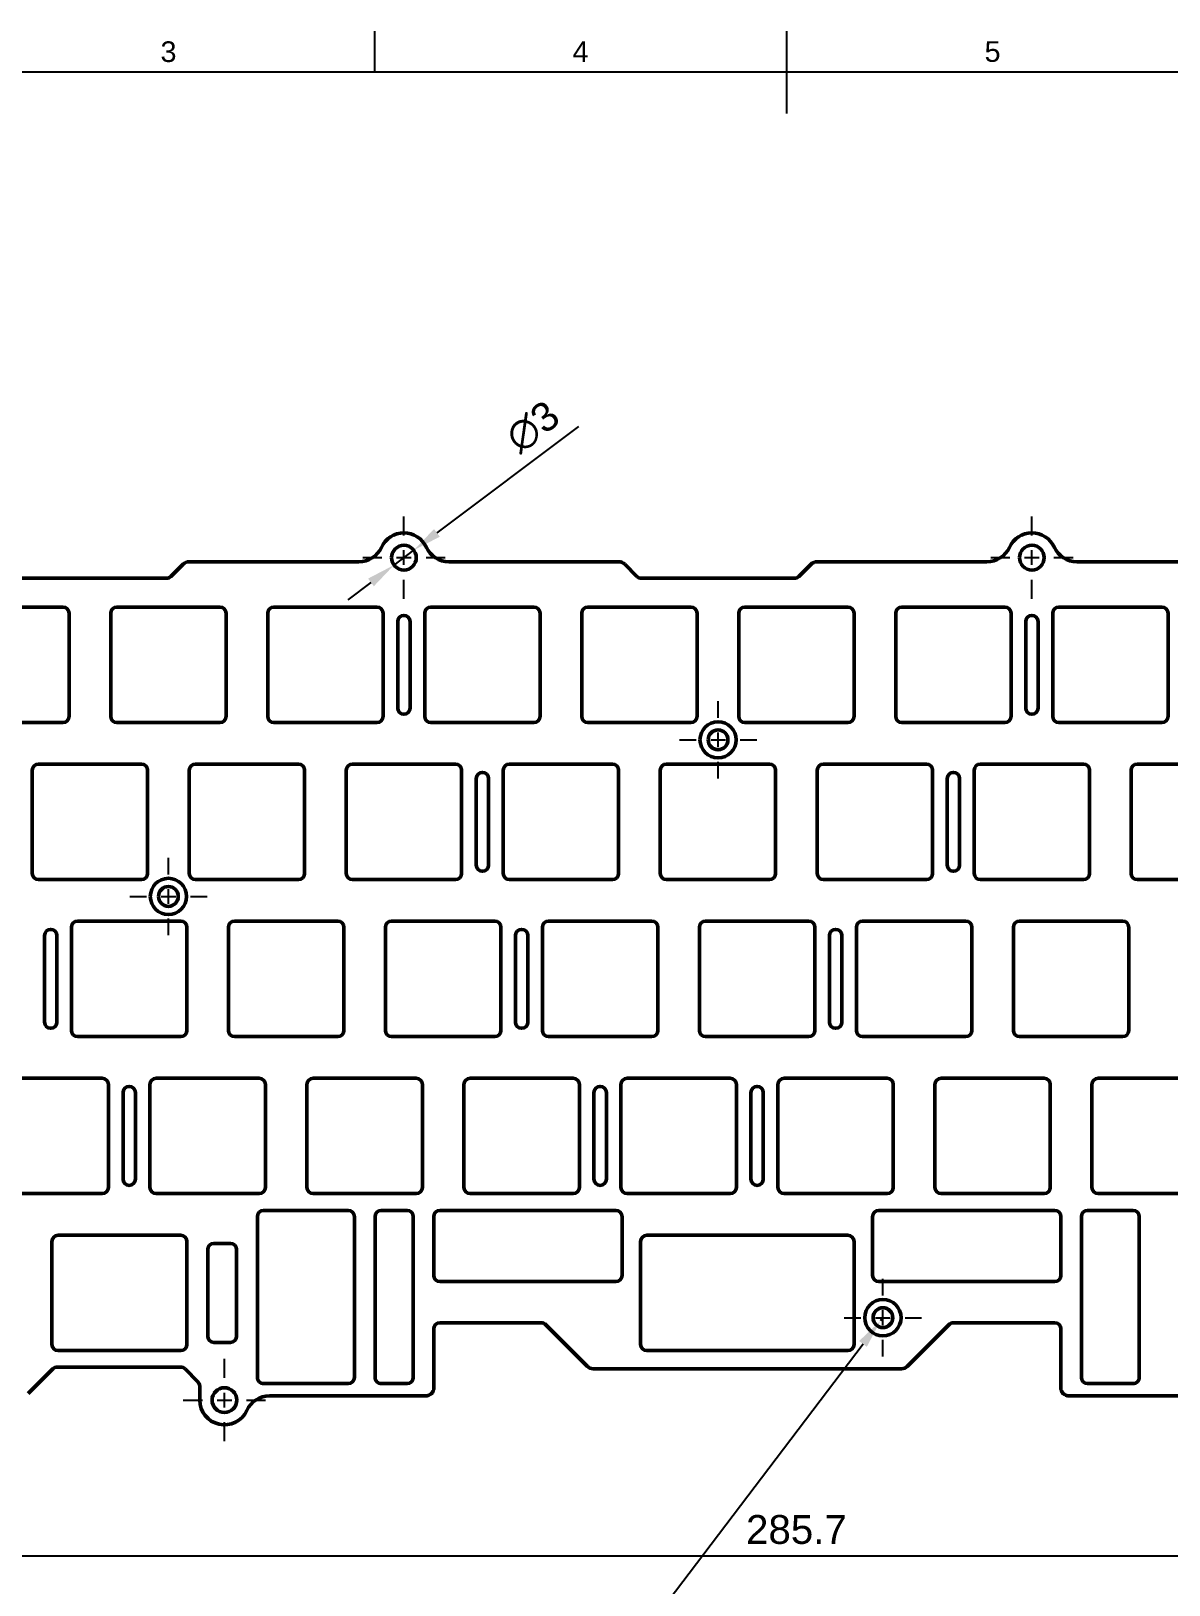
# Model space of a CAD drawing. Header units: millimetres. Extents: x 0 to 420, y 0 to 297.
# Drawn here: x 123.3 to 261.4, y 103.5 to 292 of the extents above; entities that cross this region are included whole.
import ezdxf
from ezdxf.enums import TextEntityAlignment as Align

# ---------------------------------------------------------------- set-up
doc = ezdxf.new("R2010")
doc.units = ezdxf.units.MM
doc.header["$LTSCALE"] = 0.75
doc.linetypes.add('CENTER2', pattern=[28.575, 19.05, -3.175, 3.175, -3.175])
for name, color, linetype, lineweight in [('Border', 7, 'Continuous', 25), ('Center Lines', 7, 'CENTER2', 25), ('Dimensions', 7, 'Continuous', 25), ('FD_Dimensions', 7, 'Continuous', 25), ('Smart Centers', 7, 'CENTER2', 25), ('Visible', 7, 'Continuous', 50)]:
    doc.layers.add(name, color=color, linetype=linetype, lineweight=lineweight)
doc.styles.add('FusionTitle', font='arial.ttf')
doc.styles.get("Standard").update_dxf_attribs({"font": 'arial.ttf'})
doc.dimstyles.new('Dim-ISO-25', dxfattribs={"dimtxt": 3.5, "dimasz": 3.5, "dimexe": 2.1, "dimexo": 2.1, "dimgap": 1.4, "dimtad": 1, "dimdsep": 46, "dimtxsty": 'Standard', "dimcen": 0, "dimazin": 2, "dimtp": 0.1, "dimtm": 0.1, "dimtfac": 0.714286, "dimtmove": 0, "dimatfit": 3, "dimfxl": 1, "dimarcsym": 0})
doc.dimstyles.new('ISO-25', dxfattribs={"dimtxt": 3.5, "dimasz": 3.5, "dimexe": 2.1, "dimexo": 2.1, "dimgap": 1.4, "dimtad": 1, "dimdsep": 46, "dimtxsty": 'Standard', "dimcen": 0, "dimclrd": 256, "dimclre": 256, "dimclrt": 256, "dimazin": 2, "dimtp": 0.1, "dimtm": 0.1, "dimtfac": 0.714286, "dimtmove": 0, "dimatfit": 3, "dimfxl": 1, "dimarcsym": 0})

# ---------------------------------------------------------------- blocks, each defined once
blk = doc.blocks.new('ISO_A3_SHEET')
at = {"layer": 'Border'}
for p, q in [((165, 292), (165, 287)), ((215, 292), (215, 282)), ((410, 287), (20, 287))]:
    blk.add_line(p, q, dxfattribs=at)
at = {"layer": 'Border', "style": 'FusionTitle'}
for s, p in [('3', (140, 289.5)), ('4', (190, 289.5)), ('5', (240, 289.5))]:
    blk.add_text(s, height=2.5, dxfattribs=at).set_placement(p, align=Align.MIDDLE)
blk = doc.blocks.new('*U19')
at = {"layer": 'Center Lines', "color": 0, "ltscale": 0.75, "transparency": 16777216}
for p, q in [((0, 2.68), (0, 5)), ((-5, 0), (-2.68, 0)), ((2.68, 0), (5, 0)), ((0, -5), (0, -2.68))]:
    blk.add_line(p, q, dxfattribs=at)
at = {"layer": 'Center Lines', "color": 0, "linetype": 'Continuous', "ltscale": 0.75, "transparency": 16777216}
for p, q in [((-0.89, 0), (0.89, 0)), ((0, -0.89), (0, 0.89))]:
    blk.add_line(p, q, dxfattribs=at)
blk = doc.blocks.new('*U20')
at = {"layer": 'Center Lines', "color": 0, "ltscale": 0.75, "transparency": 16777216}
for p, q in [((0, 2.68), (0, 5)), ((-5, 0), (-2.68, 0)), ((2.68, 0), (5, 0)), ((0, -5), (0, -2.68))]:
    blk.add_line(p, q, dxfattribs=at)
at = {"layer": 'Center Lines', "color": 0, "linetype": 'Continuous', "ltscale": 0.75, "transparency": 16777216}
for p, q in [((-0.89, 0), (0.89, 0)), ((0, -0.89), (0, 0.89))]:
    blk.add_line(p, q, dxfattribs=at)
blk = doc.blocks.new('*U24')
at = {"layer": 'Center Lines', "color": 0, "ltscale": 0.75, "transparency": 16777216}
for p, q in [((0, 2.68), (0, 5)), ((-5, 0), (-2.68, 0)), ((2.68, 0), (5, 0)), ((0, -5), (0, -2.68))]:
    blk.add_line(p, q, dxfattribs=at)
at = {"layer": 'Center Lines', "color": 0, "linetype": 'Continuous', "ltscale": 0.75, "transparency": 16777216}
for p, q in [((-0.89, 0), (0.89, 0)), ((0, -0.89), (0, 0.89))]:
    blk.add_line(p, q, dxfattribs=at)
blk = doc.blocks.new('*D28')
at = {"layer": 'Defpoints', "color": 0, "transparency": 16777216}
for p in [(169.77, 229.02), (167.37, 227.22)]:
    blk.add_point(p, dxfattribs=at)
at = {"layer": 'Dimensions', "lineweight": -2, "transparency": 16777216}
for p, q in [((189.74, 244.04), (172.57, 231.12)), ((167.37, 227.22), (169.77, 229.02)), ((164.57, 225.12), (161.78, 223.01))]:
    blk.add_line(p, q, dxfattribs=at)
at = {"layer": 'Dimensions', "transparency": 16777216}
for points in [[(172.22, 231.59), (172.92, 230.66), (169.77, 229.02)], [(164.22, 225.58), (164.92, 224.65), (167.37, 227.22)]]:
    blk.add_solid(points, dxfattribs=at)
at = {"layer": 'Dimensions', "transparency": 16777216, "insert": (184.21, 243.99), "char_height": 3.5, "attachment_point": 5, "rotation": 36.9326}
blk.add_mtext('∅3', dxfattribs=at)
blk = doc.blocks.new('*D30')
at = {"layer": 'Defpoints', "color": 0, "transparency": 16777216}
for p in [(73.35, 131.83), (359.05, 131.83), (359.05, 107.02)]:
    blk.add_point(p, dxfattribs=at)
at = {"layer": 'Dimensions', "lineweight": -2, "transparency": 16777216}
for p, q in [((73.35, 129.73), (73.35, 104.92)), ((359.05, 129.73), (359.05, 104.92)), ((76.85, 107.02), (355.55, 107.02))]:
    blk.add_line(p, q, dxfattribs=at)
at = {"layer": 'Dimensions', "transparency": 16777216}
for points in [[(76.85, 107.6), (76.85, 106.43), (73.35, 107.02)], [(355.55, 107.6), (355.55, 106.43), (359.05, 107.02)]]:
    blk.add_solid(points, dxfattribs=at)
at = {"layer": 'Dimensions', "transparency": 16777216, "insert": (216.2, 110.2), "char_height": 3.5, "attachment_point": 5}
blk.add_mtext('285.7', dxfattribs=at)
blk = doc.blocks.new('*U37')
at = {"layer": 'Smart Centers', "color": 0, "ltscale": 0.75, "transparency": 16777216}
for p, q in [((0, 2.68), (0, 4.7)), ((-4.7, 0), (-2.68, 0)), ((2.68, 0), (4.7, 0)), ((0, -4.7), (0, -2.68))]:
    blk.add_line(p, q, dxfattribs=at)
at = {"layer": 'Smart Centers', "color": 0, "linetype": 'Continuous', "ltscale": 0.75, "transparency": 16777216}
for p, q in [((-0.89, 0), (0.89, 0)), ((0, -0.89), (0, 0.89))]:
    blk.add_line(p, q, dxfattribs=at)
blk = doc.blocks.new('*U38')
at = {"layer": 'Smart Centers', "color": 0, "ltscale": 0.75, "transparency": 16777216}
for p, q in [((0, 2.68), (0, 4.7)), ((-4.7, 0), (-2.68, 0)), ((2.68, 0), (4.7, 0)), ((0, -4.7), (0, -2.68))]:
    blk.add_line(p, q, dxfattribs=at)
at = {"layer": 'Smart Centers', "color": 0, "linetype": 'Continuous', "ltscale": 0.75, "transparency": 16777216}
for p, q in [((-0.89, 0), (0.89, 0)), ((0, -0.89), (0, 0.89))]:
    blk.add_line(p, q, dxfattribs=at)
blk = doc.blocks.new('*U39')
at = {"layer": 'Smart Centers', "color": 0, "ltscale": 0.75, "transparency": 16777216}
for p, q in [((0, 2.68), (0, 4.7)), ((-4.7, 0), (-2.68, 0)), ((2.68, 0), (4.7, 0)), ((0, -4.7), (0, -2.68))]:
    blk.add_line(p, q, dxfattribs=at)
at = {"layer": 'Smart Centers', "color": 0, "linetype": 'Continuous', "ltscale": 0.75, "transparency": 16777216}
for p, q in [((-0.89, 0), (0.89, 0)), ((0, -0.89), (0, 0.89))]:
    blk.add_line(p, q, dxfattribs=at)
blk = doc.blocks.new('*D53')
at = {"layer": 'Defpoints', "color": 0, "transparency": 16777216}
for p in [(226.7, 135.92), (226.39, 135.52)]:
    blk.add_point(p, dxfattribs=at)
at = {"layer": 'FD_Dimensions', "color": 0, "lineweight": -2, "transparency": 16777216}
for p, q in [((226.7, 135.92), (226.39, 135.52)), ((147.69, 31.79), (224.28, 132.73))]:
    blk.add_line(p, q, dxfattribs=at)
at = {"layer": 'FD_Dimensions', "color": 0, "transparency": 16777216}
blk.add_solid([(223.81, 133.09), (224.74, 132.38), (226.39, 135.52)], dxfattribs=at)
at = {"layer": 'FD_Dimensions', "color": 0, "transparency": 16777216, "insert": (146.83, 35.86), "char_height": 3.5, "attachment_point": 5, "rotation": 52.8127}
blk.add_mtext('B', dxfattribs=at)

msp = doc.modelspace()

# ---------------------------------------------------------------- linework, layer by layer
at = {"layer": 'Visible'}
for p, q in [((141.777, 227.328, 0.75), (140.29, 225.84, 0.75)), ((163.116, 227.62, 0.75), (142.484, 227.62, 0.75)), ((194.656, 227.62, 0.75), (174.024, 227.62, 0.75)), ((196.85, 225.84, 0.75), (195.363, 227.328, 0.75)), ((217.977, 227.328, 0.75), (216.49, 225.84, 0.75)), ((239.316, 227.62, 0.75), (218.684, 227.62, 0.75)), ((270.364, 227.62, 0.75), (250.224, 227.62, 0.75)), ((139.759, 225.62, 0.75), (121.183, 225.62, 0.75)), ((215.959, 225.62, 0.75), (197.381, 225.62, 0.75)), ((114.695, 222.12, 0.75), (127.195, 222.12, 0.75)), ((127.945, 221.37, 0.75), (127.945, 208.87, 0.75)), ((132.995, 208.87, 0.75), (132.995, 221.37, 0.75)), ((133.745, 222.12, 0.75), (146.245, 222.12, 0.75)), ((146.995, 221.37, 0.75), (146.995, 208.87, 0.75)), ((152.045, 208.87, 0.75), (152.045, 221.37, 0.75)), ((152.795, 222.12, 0.75), (165.295, 222.12, 0.75)), ((166.045, 221.37, 0.75), (166.045, 208.87, 0.75)), ((171.095, 208.87, 0.75), (171.095, 221.37, 0.75)), ((171.845, 222.12, 0.75), (184.345, 222.12, 0.75)), ((185.095, 221.37, 0.75), (185.095, 208.87, 0.75)), ((190.145, 208.87, 0.75), (190.145, 221.37, 0.75)), ((190.895, 222.12, 0.75), (203.395, 222.12, 0.75)), ((204.145, 221.37, 0.75), (204.145, 208.87, 0.75)), ((209.195, 208.87, 0.75), (209.195, 221.37, 0.75)), ((209.945, 222.12, 0.75), (222.445, 222.12, 0.75)), ((223.195, 221.37, 0.75), (223.195, 208.87, 0.75)), ((228.245, 208.87, 0.75), (228.245, 221.37, 0.75)), ((228.995, 222.12, 0.75), (241.495, 222.12, 0.75)), ((242.245, 221.37, 0.75), (242.245, 208.87, 0.75)), ((247.295, 208.87, 0.75), (247.295, 221.37, 0.75)), ((248.045, 222.12, 0.75), (260.545, 222.12, 0.75)), ((261.295, 221.37, 0.75), (261.295, 208.87, 0.75)), ((167.82, 209.87, 0.75), (167.82, 220.37, 0.75)), ((169.32, 220.37, 0.75), (169.32, 209.87, 0.75)), ((244.02, 209.87, 0.75), (244.02, 220.37, 0.75)), ((245.52, 220.37, 0.75), (245.52, 209.87, 0.75)), ((127.195, 208.12, 0.75), (114.695, 208.12, 0.75)), ((146.245, 208.12, 0.75), (133.745, 208.12, 0.75)), ((165.295, 208.12, 0.75), (152.795, 208.12, 0.75)), ((184.345, 208.12, 0.75), (171.845, 208.12, 0.75)), ((203.395, 208.12, 0.75), (190.895, 208.12, 0.75)), ((222.445, 208.12, 0.75), (209.945, 208.12, 0.75)), ((241.495, 208.12, 0.75), (228.995, 208.12, 0.75)), ((260.545, 208.12, 0.75), (248.045, 208.12, 0.75)), ((123.47, 189.82, 0.75), (123.47, 202.32, 0.75)), ((124.22, 203.07, 0.75), (136.72, 203.07, 0.75)), ((137.47, 202.32, 0.75), (137.47, 189.82, 0.75)), ((142.52, 189.82, 0.75), (142.52, 202.32, 0.75)), ((143.27, 203.07, 0.75), (155.77, 203.07, 0.75)), ((156.52, 202.32, 0.75), (156.52, 189.82, 0.75)), ((161.57, 189.82, 0.75), (161.57, 202.32, 0.75)), ((162.32, 203.07, 0.75), (174.82, 203.07, 0.75)), ((175.57, 202.32, 0.75), (175.57, 189.82, 0.75)), ((180.62, 189.82, 0.75), (180.62, 202.32, 0.75)), ((181.37, 203.07, 0.75), (193.87, 203.07, 0.75)), ((194.62, 202.32, 0.75), (194.62, 189.82, 0.75)), ((199.67, 189.82, 0.75), (199.67, 202.32, 0.75)), ((200.42, 203.07, 0.75), (212.92, 203.07, 0.75)), ((213.67, 202.32, 0.75), (213.67, 189.82, 0.75)), ((218.72, 189.82, 0.75), (218.72, 202.32, 0.75)), ((219.47, 203.07, 0.75), (231.97, 203.07, 0.75)), ((232.72, 202.32, 0.75), (232.72, 189.82, 0.75)), ((237.77, 189.82, 0.75), (237.77, 202.32, 0.75)), ((238.52, 203.07, 0.75), (251.02, 203.07, 0.75)), ((251.77, 202.32, 0.75), (251.77, 189.82, 0.75)), ((256.82, 189.82, 0.75), (256.82, 202.32, 0.75)), ((257.57, 203.07, 0.75), (270.07, 203.07, 0.75)), ((177.345, 190.82, 0.75), (177.345, 201.32, 0.75)), ((178.845, 201.32, 0.75), (178.845, 190.82, 0.75)), ((234.495, 190.82, 0.75), (234.495, 201.32, 0.75)), ((235.995, 201.32, 0.75), (235.995, 190.82, 0.75)), ((136.72, 189.07, 0.75), (124.22, 189.07, 0.75)), ((155.77, 189.07, 0.75), (143.27, 189.07, 0.75)), ((174.82, 189.07, 0.75), (162.32, 189.07, 0.75)), ((193.87, 189.07, 0.75), (181.37, 189.07, 0.75)), ((212.92, 189.07, 0.75), (200.42, 189.07, 0.75)), ((231.97, 189.07, 0.75), (219.47, 189.07, 0.75)), ((251.02, 189.07, 0.75), (238.52, 189.07, 0.75)), ((270.07, 189.07, 0.75), (257.57, 189.07, 0.75)), ((128.233, 170.77, 0.75), (128.233, 183.27, 0.75)), ((128.983, 184.02, 0.75), (141.483, 184.02, 0.75)), ((142.233, 183.27, 0.75), (142.233, 170.77, 0.75)), ((147.283, 170.77, 0.75), (147.283, 183.27, 0.75)), ((148.033, 184.02, 0.75), (160.533, 184.02, 0.75)), ((161.283, 183.27, 0.75), (161.283, 170.77, 0.75)), ((166.333, 170.77, 0.75), (166.333, 183.27, 0.75)), ((167.083, 184.02, 0.75), (179.583, 184.02, 0.75)), ((180.333, 183.27, 0.75), (180.333, 170.77, 0.75)), ((185.383, 170.77, 0.75), (185.383, 183.27, 0.75)), ((186.133, 184.02, 0.75), (198.633, 184.02, 0.75)), ((199.383, 183.27, 0.75), (199.383, 170.77, 0.75)), ((204.433, 170.77, 0.75), (204.433, 183.27, 0.75)), ((205.183, 184.02, 0.75), (217.683, 184.02, 0.75)), ((218.433, 183.27, 0.75), (218.433, 170.77, 0.75)), ((223.483, 170.77, 0.75), (223.483, 183.27, 0.75)), ((224.233, 184.02, 0.75), (236.733, 184.02, 0.75)), ((237.483, 183.27, 0.75), (237.483, 170.77, 0.75)), ((242.533, 170.77, 0.75), (242.533, 183.27, 0.75)), ((243.283, 184.02, 0.75), (255.783, 184.02, 0.75)), ((256.533, 183.27, 0.75), (256.533, 170.77, 0.75)), ((124.958, 171.77, 0.75), (124.958, 182.27, 0.75)), ((126.458, 182.27, 0.75), (126.458, 171.77, 0.75)), ((182.108, 171.77, 0.75), (182.108, 182.27, 0.75)), ((183.608, 182.27, 0.75), (183.608, 171.77, 0.75)), ((220.208, 171.77, 0.75), (220.208, 182.27, 0.75)), ((221.708, 182.27, 0.75), (221.708, 171.77, 0.75)), ((141.483, 170.02, 0.75), (128.983, 170.02, 0.75)), ((160.533, 170.02, 0.75), (148.033, 170.02, 0.75)), ((179.583, 170.02, 0.75), (167.083, 170.02, 0.75)), ((198.633, 170.02, 0.75), (186.133, 170.02, 0.75)), ((217.683, 170.02, 0.75), (205.183, 170.02, 0.75)), ((236.733, 170.02, 0.75), (224.233, 170.02, 0.75)), ((255.783, 170.02, 0.75), (243.283, 170.02, 0.75)), ((119.458, 164.97, 0.75), (131.958, 164.97, 0.75)), ((132.708, 164.22, 0.75), (132.708, 151.72, 0.75)), ((137.758, 151.72, 0.75), (137.758, 164.22, 0.75)), ((138.508, 164.97, 0.75), (151.008, 164.97, 0.75)), ((151.758, 164.22, 0.75), (151.758, 151.72, 0.75)), ((156.808, 151.72, 0.75), (156.808, 164.22, 0.75)), ((157.558, 164.97, 0.75), (170.058, 164.97, 0.75)), ((170.808, 164.22, 0.75), (170.808, 151.72, 0.75)), ((175.858, 151.72, 0.75), (175.858, 164.22, 0.75)), ((176.608, 164.97, 0.75), (189.108, 164.97, 0.75)), ((189.858, 164.22, 0.75), (189.858, 151.72, 0.75)), ((194.908, 151.72, 0.75), (194.908, 164.22, 0.75)), ((195.658, 164.97, 0.75), (208.158, 164.97, 0.75)), ((208.908, 164.22, 0.75), (208.908, 151.72, 0.75)), ((213.958, 151.72, 0.75), (213.958, 164.22, 0.75)), ((214.708, 164.97, 0.75), (227.208, 164.97, 0.75)), ((227.958, 164.22, 0.75), (227.958, 151.72, 0.75)), ((233.008, 151.72, 0.75), (233.008, 164.22, 0.75)), ((233.758, 164.97, 0.75), (246.258, 164.97, 0.75)), ((247.008, 164.22, 0.75), (247.008, 151.72, 0.75)), ((252.058, 151.72, 0.75), (252.058, 164.22, 0.75)), ((252.808, 164.97, 0.75), (265.308, 164.97, 0.75)), ((134.483, 152.72, 0.75), (134.483, 163.22, 0.75)), ((135.983, 163.22, 0.75), (135.983, 152.72, 0.75)), ((191.633, 152.72, 0.75), (191.633, 163.22, 0.75)), ((193.133, 163.22, 0.75), (193.133, 152.72, 0.75)), ((210.683, 152.72, 0.75), (210.683, 163.22, 0.75)), ((212.183, 163.22, 0.75), (212.183, 152.72, 0.75)), ((131.958, 150.97, 0.75), (119.458, 150.97, 0.75)), ((151.008, 150.97, 0.75), (138.508, 150.97, 0.75)), ((170.058, 150.97, 0.75), (157.558, 150.97, 0.75)), ((189.108, 150.97, 0.75), (176.608, 150.97, 0.75)), ((208.158, 150.97, 0.75), (195.658, 150.97, 0.75)), ((227.208, 150.97, 0.75), (214.708, 150.97, 0.75)), ((246.258, 150.97, 0.75), (233.758, 150.97, 0.75)), ((265.308, 150.97, 0.75), (252.808, 150.97, 0.75)), ((151.539, 148.92, 0.75), (161.808, 148.92, 0.75)), ((168.951, 148.92, 0.75), (165.826, 148.92, 0.75)), ((172.951, 148.92, 0.75), (194.289, 148.92, 0.75)), ((226.195, 148.92, 0.75), (247.533, 148.92, 0.75)), ((251.533, 148.92, 0.75), (257.039, 148.92, 0.75)), ((150.789, 128.671, 0.75), (150.789, 148.17, 0.75)), ((162.558, 148.17, 0.75), (162.558, 128.676, 0.75)), ((165.076, 148.17, 0.75), (165.076, 128.675, 0.75)), ((169.701, 128.676, 0.75), (169.701, 148.17, 0.75)), ((172.201, 141.048, 0.75), (172.201, 148.17, 0.75)), ((195.039, 148.17, 0.75), (195.039, 141.048, 0.75)), ((225.445, 141.048, 0.75), (225.445, 148.17, 0.75)), ((248.283, 148.17, 0.75), (248.283, 141.048, 0.75)), ((250.783, 128.676, 0.75), (250.783, 148.17, 0.75)), ((257.789, 148.17, 0.75), (257.789, 128.675, 0.75)), ((125.851, 132.67, 0.75), (125.851, 145.17, 0.75)), ((126.601, 145.92, 0.75), (141.483, 145.92, 0.75)), ((142.233, 145.17, 0.75), (142.233, 132.67, 0.75)), ((197.289, 132.67, 0.75), (197.289, 145.17, 0.75)), ((198.039, 145.92, 0.75), (222.445, 145.92, 0.75)), ((223.195, 145.17, 0.75), (223.195, 132.67, 0.75)), ((144.761, 133.67, 0.75), (144.761, 144.17, 0.75)), ((145.511, 144.92, 0.75), (147.511, 144.92, 0.75)), ((148.261, 144.17, 0.75), (148.261, 133.67, 0.75)), ((194.289, 140.298, 0.75), (172.951, 140.298, 0.75)), ((247.533, 140.298, 0.75), (226.195, 140.298, 0.75)), ((172.201, 127.42, 0.75), (172.201, 134.548, 0.75)), ((172.951, 135.298, 0.75), (185.236, 135.298, 0.75)), ((190.825, 130.019, 0.75), (185.766, 135.079, 0.75)), ((234.718, 135.079, 0.75), (229.659, 130.019, 0.75)), ((235.248, 135.298, 0.75), (247.533, 135.298, 0.75)), ((248.283, 134.548, 0.75), (248.283, 127.42, 0.75)), ((147.511, 132.92, 0.75), (145.511, 132.92, 0.75)), ((141.483, 131.92, 0.75), (126.601, 131.92, 0.75)), ((222.445, 131.92, 0.75), (198.039, 131.92, 0.75)), ((122.986, 126.713, 0.75), (125.973, 129.701, 0.75)), ((126.504, 129.92, 0.75), (141.478, 129.92, 0.75)), ((142.008, 129.701, 0.75), (143.569, 128.14, 0.75)), ((191.532, 129.726, 0.75), (228.952, 129.726, 0.75)), ((143.789, 127.61, 0.75), (143.789, 125.92, 0.75)), ((161.808, 127.926, 0.75), (151.539, 127.921, 0.75)), ((152.243, 126.42, 0.75), (171.201, 126.42, 0.75)), ((165.827, 127.925, 0.75), (168.952, 127.926, 0.75)), ((249.283, 126.42, 0.75), (275.391, 126.42, 0.75)), ((257.039, 127.925, 0.75), (251.532, 127.926, 0.75))]:
    msp.add_line(p, q, dxfattribs=at)
at = {"layer": 'Visible', "extrusion": (0, 0, -1)}
for centre, radius in [((-168.57, 228.12, -0.75), 1.5), ((-244.77, 228.12, -0.75), 1.5), ((-206.696, 206.019, -0.75), 2.2), ((-206.696, 206.019, -0.75), 1.2), ((-139.996, 187.019, -0.75), 2.2), ((-139.996, 187.019, -0.75), 1.2), ((-226.696, 135.919, -0.75), 2.2), ((-226.696, 135.919, -0.75), 1.2), ((-146.789, 125.92, -0.75), 1.5)]:
    msp.add_circle(centre, radius, dxfattribs=at)
at = {"layer": 'Visible'}
for centre, radius, start, end in [((168.57, 228.12, 0.75), 3, 24.62432, 155.37568), ((244.77, 228.12, 0.75), 3, 24.62432, 155.37568), ((163.116, 230.62, 0.75), 3, 270, 335.37568), ((174.024, 230.62, 0.75), 3, 204.62432, 270), ((239.316, 230.62, 0.75), 3, 270, 335.37568), ((250.224, 230.62, 0.75), 3, 204.62432, 270), ((139.759, 226.37, 0.75), 0.75, 270, 315), ((197.381, 226.37, 0.75), 0.75, 225, 270), ((215.959, 226.37, 0.75), 0.75, 270, 315), ((127.195, 221.37, 0.75), 0.75, 0, 90), ((133.745, 221.37, 0.75), 0.75, 90, 180), ((146.245, 221.37, 0.75), 0.75, 0, 90), ((152.795, 221.37, 0.75), 0.75, 90, 180), ((165.295, 221.37, 0.75), 0.75, 0, 90), ((168.57, 220.37, 0.75), 0.75, 0, 180), ((171.845, 221.37, 0.75), 0.75, 90, 180), ((184.345, 221.37, 0.75), 0.75, 0, 90), ((190.895, 221.37, 0.75), 0.75, 90, 180), ((203.395, 221.37, 0.75), 0.75, 0, 90), ((209.945, 221.37, 0.75), 0.75, 90, 180), ((222.445, 221.37, 0.75), 0.75, 0, 90), ((228.995, 221.37, 0.75), 0.75, 90, 180), ((241.495, 221.37, 0.75), 0.75, 0, 90), ((244.77, 220.37, 0.75), 0.75, 0, 180), ((248.045, 221.37, 0.75), 0.75, 90, 180), ((260.545, 221.37, 0.75), 0.75, 0, 90), ((168.57, 209.87, 0.75), 0.75, 180, 0), ((244.77, 209.87, 0.75), 0.75, 180, 0), ((127.195, 208.87, 0.75), 0.75, 270, 0), ((133.745, 208.87, 0.75), 0.75, 180, 270), ((146.245, 208.87, 0.75), 0.75, 270, 0), ((152.795, 208.87, 0.75), 0.75, 180, 270), ((165.295, 208.87, 0.75), 0.75, 270, 0), ((171.845, 208.87, 0.75), 0.75, 180, 270), ((184.345, 208.87, 0.75), 0.75, 270, 0), ((190.895, 208.87, 0.75), 0.75, 180, 270), ((203.395, 208.87, 0.75), 0.75, 270, 0), ((209.945, 208.87, 0.75), 0.75, 180, 270), ((222.445, 208.87, 0.75), 0.75, 270, 0), ((228.995, 208.87, 0.75), 0.75, 180, 270), ((241.495, 208.87, 0.75), 0.75, 270, 0), ((248.045, 208.87, 0.75), 0.75, 180, 270), ((260.545, 208.87, 0.75), 0.75, 270, 0), ((124.22, 202.32, 0.75), 0.75, 90, 180), ((136.72, 202.32, 0.75), 0.75, 0, 90), ((143.27, 202.32, 0.75), 0.75, 90, 180), ((155.77, 202.32, 0.75), 0.75, 0, 90), ((162.32, 202.32, 0.75), 0.75, 90, 180), ((174.82, 202.32, 0.75), 0.75, 0, 90), ((178.095, 201.32, 0.75), 0.75, 0, 180), ((181.37, 202.32, 0.75), 0.75, 90, 180), ((193.87, 202.32, 0.75), 0.75, 0, 90), ((200.42, 202.32, 0.75), 0.75, 90, 180), ((212.92, 202.32, 0.75), 0.75, 0, 90), ((219.47, 202.32, 0.75), 0.75, 90, 180), ((231.97, 202.32, 0.75), 0.75, 0, 90), ((235.245, 201.32, 0.75), 0.75, 0, 180), ((238.52, 202.32, 0.75), 0.75, 90, 180), ((251.02, 202.32, 0.75), 0.75, 0, 90), ((257.57, 202.32, 0.75), 0.75, 90, 180), ((178.095, 190.82, 0.75), 0.75, 180, 0), ((235.245, 190.82, 0.75), 0.75, 180, 0), ((124.22, 189.82, 0.75), 0.75, 180, 270), ((136.72, 189.82, 0.75), 0.75, 270, 0), ((143.27, 189.82, 0.75), 0.75, 180, 270), ((155.77, 189.82, 0.75), 0.75, 270, 0), ((162.32, 189.82, 0.75), 0.75, 180, 270), ((174.82, 189.82, 0.75), 0.75, 270, 0), ((181.37, 189.82, 0.75), 0.75, 180, 270), ((193.87, 189.82, 0.75), 0.75, 270, 0), ((200.42, 189.82, 0.75), 0.75, 180, 270), ((212.92, 189.82, 0.75), 0.75, 270, 0), ((219.47, 189.82, 0.75), 0.75, 180, 270), ((231.97, 189.82, 0.75), 0.75, 270, 0), ((238.52, 189.82, 0.75), 0.75, 180, 270), ((251.02, 189.82, 0.75), 0.75, 270, 0), ((257.57, 189.82, 0.75), 0.75, 180, 270), ((125.708, 182.27, 0.75), 0.75, 0, 180), ((128.983, 183.27, 0.75), 0.75, 90, 180), ((141.483, 183.27, 0.75), 0.75, 0, 90), ((148.033, 183.27, 0.75), 0.75, 90, 180), ((160.533, 183.27, 0.75), 0.75, 0, 90), ((167.083, 183.27, 0.75), 0.75, 90, 180), ((179.583, 183.27, 0.75), 0.75, 0, 90), ((182.858, 182.27, 0.75), 0.75, 0, 180), ((186.133, 183.27, 0.75), 0.75, 90, 180), ((198.633, 183.27, 0.75), 0.75, 0, 90), ((205.183, 183.27, 0.75), 0.75, 90, 180), ((217.683, 183.27, 0.75), 0.75, 0, 90), ((220.958, 182.27, 0.75), 0.75, 0, 180), ((224.233, 183.27, 0.75), 0.75, 90, 180), ((236.733, 183.27, 0.75), 0.75, 0, 90), ((243.283, 183.27, 0.75), 0.75, 90, 180), ((255.783, 183.27, 0.75), 0.75, 0, 90), ((125.708, 171.77, 0.75), 0.75, 180, 0), ((182.858, 171.77, 0.75), 0.75, 180, 0), ((220.958, 171.77, 0.75), 0.75, 180, 0), ((128.983, 170.77, 0.75), 0.75, 180, 270), ((141.483, 170.77, 0.75), 0.75, 270, 0), ((148.033, 170.77, 0.75), 0.75, 180, 270), ((160.533, 170.77, 0.75), 0.75, 270, 0), ((167.083, 170.77, 0.75), 0.75, 180, 270), ((179.583, 170.77, 0.75), 0.75, 270, 0), ((186.133, 170.77, 0.75), 0.75, 180, 270), ((198.633, 170.77, 0.75), 0.75, 270, 0), ((205.183, 170.77, 0.75), 0.75, 180, 270), ((217.683, 170.77, 0.75), 0.75, 270, 0), ((224.233, 170.77, 0.75), 0.75, 180, 270), ((236.733, 170.77, 0.75), 0.75, 270, 0), ((243.283, 170.77, 0.75), 0.75, 180, 270), ((255.783, 170.77, 0.75), 0.75, 270, 0), ((131.958, 164.22, 0.75), 0.75, 0, 90), ((138.508, 164.22, 0.75), 0.75, 90, 180), ((151.008, 164.22, 0.75), 0.75, 0, 90), ((157.558, 164.22, 0.75), 0.75, 90, 180), ((170.058, 164.22, 0.75), 0.75, 0, 90), ((176.608, 164.22, 0.75), 0.75, 90, 180), ((189.108, 164.22, 0.75), 0.75, 0, 90), ((195.658, 164.22, 0.75), 0.75, 90, 180), ((208.158, 164.22, 0.75), 0.75, 0, 90), ((214.708, 164.22, 0.75), 0.75, 90, 180), ((227.208, 164.22, 0.75), 0.75, 0, 90), ((233.758, 164.22, 0.75), 0.75, 90, 180), ((246.258, 164.22, 0.75), 0.75, 0, 90), ((252.808, 164.22, 0.75), 0.75, 90, 180), ((135.233, 163.22, 0.75), 0.75, 0, 180), ((192.383, 163.22, 0.75), 0.75, 0, 180), ((211.433, 163.22, 0.75), 0.75, 0, 180), ((135.233, 152.72, 0.75), 0.75, 180, 0), ((192.383, 152.72, 0.75), 0.75, 180, 0), ((211.433, 152.72, 0.75), 0.75, 180, 0), ((131.958, 151.72, 0.75), 0.75, 270, 0), ((138.508, 151.72, 0.75), 0.75, 180, 270), ((151.008, 151.72, 0.75), 0.75, 270, 0), ((157.558, 151.72, 0.75), 0.75, 180, 270), ((170.058, 151.72, 0.75), 0.75, 270, 0), ((176.608, 151.72, 0.75), 0.75, 180, 270), ((189.108, 151.72, 0.75), 0.75, 270, 0), ((195.658, 151.72, 0.75), 0.75, 180, 270), ((208.158, 151.72, 0.75), 0.75, 270, 0), ((214.708, 151.72, 0.75), 0.75, 180, 270), ((227.208, 151.72, 0.75), 0.75, 270, 0), ((233.758, 151.72, 0.75), 0.75, 180, 270), ((246.258, 151.72, 0.75), 0.75, 270, 0), ((252.808, 151.72, 0.75), 0.75, 180, 270), ((151.539, 148.17, 0.75), 0.75, 90, 180), ((161.808, 148.17, 0.75), 0.75, 0, 90), ((165.826, 148.17, 0.75), 0.75, 90, 180), ((168.951, 148.17, 0.75), 0.75, 0, 90), ((172.951, 148.17, 0.75), 0.75, 90, 180), ((194.289, 148.17, 0.75), 0.75, 0, 90), ((226.195, 148.17, 0.75), 0.75, 90, 180), ((247.533, 148.17, 0.75), 0.75, 0, 90), ((251.533, 148.17, 0.75), 0.75, 90, 180), ((257.039, 148.17, 0.75), 0.75, 0, 90), ((126.601, 145.17, 0.75), 0.75, 90, 180), ((141.483, 145.17, 0.75), 0.75, 0, 90), ((198.039, 145.17, 0.75), 0.75, 90, 180), ((222.445, 145.17, 0.75), 0.75, 0, 90), ((145.511, 144.17, 0.75), 0.75, 90, 180), ((147.511, 144.17, 0.75), 0.75, 0, 90), ((172.951, 141.048, 0.75), 0.75, 180, 270), ((194.289, 141.048, 0.75), 0.75, 270, 0), ((226.195, 141.048, 0.75), 0.75, 180, 270), ((247.533, 141.048, 0.75), 0.75, 270, 0), ((172.951, 134.548, 0.75), 0.75, 90, 180), ((185.236, 134.548, 0.75), 0.75, 45, 90), ((235.248, 134.548, 0.75), 0.75, 90, 135), ((247.533, 134.548, 0.75), 0.75, 0, 90), ((126.601, 132.67, 0.75), 0.75, 180, 270), ((141.483, 132.67, 0.75), 0.75, 270, 0), ((145.511, 133.67, 0.75), 0.75, 180, 270), ((147.511, 133.67, 0.75), 0.75, 270, 0), ((198.039, 132.67, 0.75), 0.75, 180, 270), ((222.445, 132.67, 0.75), 0.75, 270, 0), ((126.504, 129.17, 0.75), 0.75, 90, 135), ((141.478, 129.17, 0.75), 0.75, 45, 90), ((151.539, 128.671, 0.75), 0.75, 180, 270.0282), ((161.808, 128.676, 0.75), 0.75, 270.0282, 0), ((165.826, 128.675, 0.75), 0.75, 180, 270.01354), ((168.951, 128.676, 0.75), 0.75, 270.01354, 0), ((251.533, 128.676, 0.75), 0.75, 180, 269.98646), ((257.039, 128.675, 0.75), 0.75, 269.98646, 0), ((143.039, 127.61, 0.75), 0.75, 0, 45), ((152.243, 123.42, 0.75), 3, 90, 155.37568), ((146.789, 125.92, 0.75), 3, 180, 335.37568)]:
    msp.add_arc(centre, radius, start, end, dxfattribs=at)
at = {"layer": 'Visible', "extrusion": (0, 0, -1)}
for centre, start, end in [((-142.484, 226.62, -0.75), 45, 90), ((-194.656, 226.62, -0.75), 90, 135), ((-218.684, 226.62, -0.75), 45, 90), ((-191.532, 130.726, -0.75), 270, 315), ((-228.952, 130.726, -0.75), 225, 270), ((-171.201, 127.42, -0.75), 180, 270), ((-249.283, 127.42, -0.75), 270, 0)]:
    msp.add_arc(centre, 1, start, end, dxfattribs=at)

# ---------------------------------------------------------------- block references
at = {"layer": 'Border'}
msp.add_blockref('ISO_A3_SHEET', (0, 0), dxfattribs=at)
at = {"layer": 'Center Lines', "ltscale": 0.75}
for name, p in [('*U19', (168.57, 228.12)), ('*U20', (244.77, 228.12)), ('*U24', (146.789, 125.92))]:
    msp.add_blockref(name, p, dxfattribs=at)
at = {"layer": 'Smart Centers', "ltscale": 0.75}
for name, p in [('*U37', (206.696, 206.019, 0.75)), ('*U39', (139.996, 187.019, 0.75)), ('*U38', (226.696, 135.919, 0.75))]:
    msp.add_blockref(name, p, dxfattribs=at)

# ---------------------------------------------------------------- dimensions: what is measured, and where the dimension line sits
at = {"layer": 'Dimensions'}
dim = msp.add_diameter_dim_2p(p1=(167.371, 227.219), p2=(169.769, 229.022), dimstyle='ISO-25', override={"dimlfac": 1, "dimclrd": 256, "dimclre": 256}, dxfattribs=at)
dim.commit()
dim.dimension.update_dxf_attribs({"geometry": '*D28', "text_midpoint": (186.186, 241.362), "dimtype": 163})
dim = msp.add_linear_dim(base=(359.045, 107.017), p1=(73.345, 131.835), p2=(359.045, 131.835), dimstyle='ISO-25', override={"dimlfac": 1, "dimclrd": 256, "dimclre": 256}, dxfattribs=at)
dim.commit()
dim.dimension.update_dxf_attribs({"geometry": '*D30', "text_midpoint": (216.195, 110.204)})
at = {"layer": 'FD_Dimensions'}
dim = msp.add_radius_dim(center=(226.696, 135.919, 0.75), mpoint=(226.393, 135.521, 0.75), text='B', dimstyle='Dim-ISO-25', override={"dimse1": 1, "dimtol": 1, "dimtp": 0.3, "dimtm": 0}, dxfattribs=at)
dim.commit()
dim.dimension.update_dxf_attribs({"geometry": '*D53', "text_midpoint": (149.336, 33.955, 0.75), "dimtype": 164})

doc.saveas('drawing.dxf')
